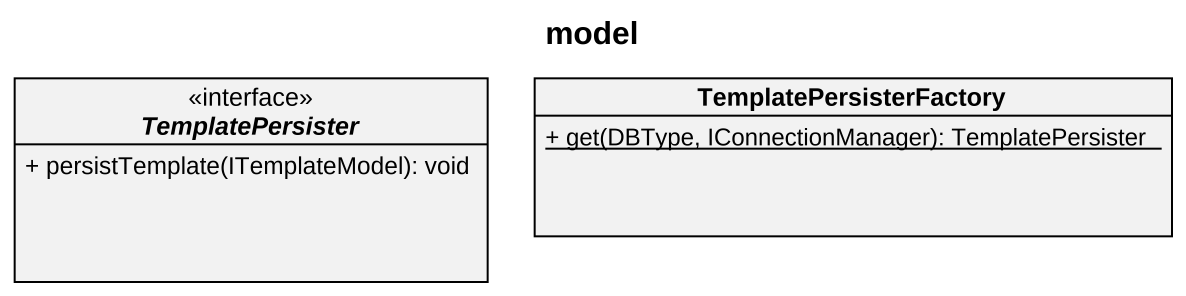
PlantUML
@startuml
title model
hide circle
hide empty members
skinparam classAttributeIconSize 0
interface TemplatePersister <<interface>> {
  + persistTemplate(ITemplateModel): void
}
class TemplatePersisterFactory {
  {static} + get(DBType, IConnectionManager): TemplatePersister
}
@enduml
